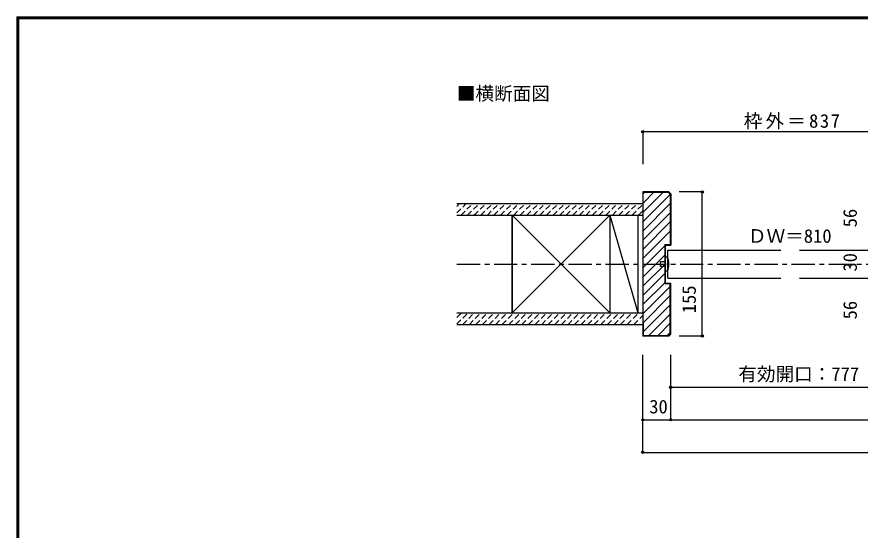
# Model space of a CAD drawing. Units: millimetres, scale not verified. Extents: x -1000 to 950, y -718 to 696.
# Drawn here: x -1000 to -93, y 144 to 696 of the extents above; entities that cross this region are included whole.
import ezdxf
from ezdxf.enums import TextEntityAlignment as Align

# ---------------------------------------------------------------- set-up
doc = ezdxf.new("R2010")
doc.units = ezdxf.units.MM
doc.header["$LTSCALE"] = 5
doc.header["$PDMODE"] = 32
doc.header["$PDSIZE"] = 2.5
doc.linetypes.add('CHAIN1', pattern=[8, 5, -1, 1, -1])
doc.linetypes.add('DASHED1', pattern=[1.8, 1.2, -0.6])
for name, color, linetype in [('5-0', 7, 'Continuous'), ('5-B', 4, 'Continuous'), ('F-1_枠', 6, 'Continuous')]:
    doc.layers.add(name, color=color, linetype=linetype)
doc.styles.add('ＭＳ ゴシック', font='')
doc.styles.get('ＭＳ ゴシック').set_extended_font_data('MS Gothic')

msp = doc.modelspace()

# ---------------------------------------------------------------- linework, layer by layer
at = {"layer": '5-0', "color": 3}
for p, q in [((-299.121, 507.5), (-327, 507.5)), ((-327, 507.5), (-327, 352.5)), ((-299.328, 507), (-326.5, 507)), ((-326.5, 492.5), (-326.5, 507)), ((-297.5, 505.171), (-299.328, 507)), ((-297, 505.379), (-299.121, 507.5)), ((-297.5, 505.171), (-297.5, 451)), ((-297, 505.379), (-297, 450.5)), ((-263.091, 507.5), (-288.091, 507.5)), ((-263.091, 352.5), (-263.091, 507.5)), ((-326.5, 492.5), (-327, 492.5)), ((-327, 490), (-327, 370)), ((-467.5, 377.5), (-467.5, 482.5)), ((-303.5, 451), (-303.5, 409)), ((-303.5, 451), (-297.5, 451)), ((-303, 450.5), (-297, 450.5)), ((-303, 450.5), (-303, 409.5)), ((-303.5, 409), (-297.5, 409)), ((-303, 409.5), (-297, 409.5)), ((-297.5, 354.828), (-297.5, 409)), ((-297, 354.621), (-297, 409.5)), ((-326.5, 367.5), (-327, 367.5)), ((-326.5, 367.5), (-326.5, 353)), ((-299.329, 353), (-297.5, 354.828)), ((-299.121, 352.5), (-297, 354.621)), ((-299.121, 352.5), (-327, 352.5)), ((-299.329, 353), (-326.5, 353)), ((-263.091, 352.5), (-288.091, 352.5))]:
    msp.add_line(p, q, dxfattribs=at)
at = {"layer": '5-0', "color": 4}
for p, q in [((-327, 505.146), (-324.647, 507.5)), ((-327, 495.247), (-314.747, 507.5)), ((-327, 485.347), (-304.848, 507.5)), ((-327, 475.448), (-297.5, 504.948)), ((-327, 465.548), (-297.5, 495.049)), ((-327, 455.649), (-297.5, 485.149)), ((-327, 445.75), (-297.5, 475.25)), ((-327, 435.85), (-297.5, 465.35)), ((-327, 425.951), (-303.5, 449.45)), ((-327, 416.051), (-303.5, 439.551)), ((-327, 406.152), (-303.5, 429.652)), ((-327, 396.252), (-303.5, 419.752)), ((-327, 386.353), (-303.5, 409.853)), ((-327, 376.453), (-297.5, 405.953)), ((-327, 366.554), (-297.5, 396.054)), ((-327, 356.654), (-297.5, 386.154)), ((-321.255, 352.5), (-297.5, 376.255)), ((-311.355, 352.5), (-297.5, 366.355)), ((-301.456, 352.5), (-297.5, 356.456))]:
    msp.add_line(p, q, dxfattribs=at)
at = {"layer": '5-0', "color": 2}
for p, q in [((-527, 495), (-327, 495)), ((-527, 482.5), (-327, 482.5)), ((-527, 377.5), (-327, 377.5)), ((-527, 365), (-327, 365))]:
    msp.add_line(p, q, dxfattribs=at)
at = {"layer": '5-0', "color": 4, "linetype": 'DASHED1'}
for p, q in [((-527, 484.98), (-516.98, 495)), ((-527, 492.051), (-524.051, 495)), ((-522.409, 482.5), (-509.909, 495)), ((-515.338, 482.5), (-502.838, 495)), ((-508.267, 482.5), (-495.767, 495)), ((-501.195, 482.5), (-488.695, 495)), ((-494.124, 482.5), (-481.624, 495)), ((-487.053, 482.5), (-474.553, 495)), ((-479.982, 482.5), (-467.482, 495)), ((-472.911, 482.5), (-460.411, 495)), ((-465.84, 482.5), (-453.34, 495)), ((-458.769, 482.5), (-446.269, 495)), ((-451.698, 482.5), (-439.198, 495)), ((-444.627, 482.5), (-432.127, 495)), ((-437.556, 482.5), (-425.056, 495)), ((-430.485, 482.5), (-417.985, 495)), ((-423.414, 482.5), (-410.914, 495)), ((-416.343, 482.5), (-403.843, 495)), ((-409.272, 482.5), (-396.772, 495)), ((-402.201, 482.5), (-389.701, 495)), ((-395.129, 482.5), (-382.629, 495)), ((-388.058, 482.5), (-375.558, 495)), ((-380.987, 482.5), (-368.487, 495)), ((-373.916, 482.5), (-361.416, 495)), ((-366.845, 482.5), (-354.345, 495)), ((-359.774, 482.5), (-347.274, 495)), ((-352.703, 482.5), (-340.203, 495)), ((-345.632, 482.5), (-333.132, 495)), ((-338.561, 482.5), (-327, 494.061)), ((-331.49, 482.5), (-327, 486.99)), ((-527, 372.7), (-522.201, 377.5)), ((-527, 365.629), (-515.129, 377.5)), ((-520.558, 365), (-508.058, 377.5)), ((-513.487, 365), (-500.987, 377.5)), ((-506.416, 365), (-493.916, 377.5)), ((-499.345, 365), (-486.845, 377.5)), ((-492.274, 365), (-479.774, 377.5)), ((-485.203, 365), (-472.703, 377.5)), ((-478.132, 365), (-465.632, 377.5)), ((-471.061, 365), (-458.561, 377.5)), ((-463.99, 365), (-451.49, 377.5)), ((-456.919, 365), (-444.419, 377.5)), ((-449.848, 365), (-437.348, 377.5)), ((-442.777, 365), (-430.277, 377.5)), ((-435.706, 365), (-423.206, 377.5)), ((-428.635, 365), (-416.135, 377.5)), ((-421.563, 365), (-409.063, 377.5)), ((-414.492, 365), (-401.992, 377.5)), ((-407.421, 365), (-394.921, 377.5)), ((-400.35, 365), (-387.85, 377.5)), ((-393.279, 365), (-380.779, 377.5)), ((-386.208, 365), (-373.708, 377.5)), ((-379.137, 365), (-366.637, 377.5)), ((-372.066, 365), (-359.566, 377.5)), ((-364.995, 365), (-352.495, 377.5)), ((-357.924, 365), (-345.424, 377.5)), ((-350.853, 365), (-338.353, 377.5)), ((-343.782, 365), (-331.282, 377.5)), ((-336.711, 365), (-327, 374.711))]:
    msp.add_line(p, q, dxfattribs=at)
at = {"layer": '5-0'}
for p, q in [((-467.5, 482.5), (-467.5, 377.5)), ((-467.5, 482.5), (-362.5, 377.5)), ((-467.5, 377.5), (-362.5, 482.5)), ((-362.5, 482.5), (-362.5, 377.5)), ((-362.5, 482.5), (-332.5, 377.5)), ((-332.5, 482.5), (-332.5, 377.5)), ((-303, 422.5), (-303, 437.5)), ((-300, 437.5), (-303, 437.5)), ((-303, 432.5), (-308, 432.5)), ((-300, 422.5), (-303, 422.5))]:
    msp.add_line(p, q, dxfattribs=at)
at = {"layer": '5-0', "color": 6}
for p, q in [((-300, 415), (-300, 445)), ((-300, 445), (-268.936, 445)), ((-268.936, 445), (-178.5, 445)), ((-158.5, 445), (-10, 445)), ((-300, 415), (-268.936, 415)), ((-268.936, 415), (-178.5, 415)), ((-158.5, 415), (-10, 415))]:
    msp.add_line(p, q, dxfattribs=at)
at = {"layer": '5-0', "color": 4, "linetype": 'CHAIN1'}
msp.add_line((-527, 430), (482.09, 430), dxfattribs=at)
at = {"layer": '5-0'}
msp.add_lwpolyline([(-303, 427.5), (-308, 427.5), (-308, 432.5)], dxfattribs=at)
msp.add_arc((-330.451, 430), 31.361, 346.16371, 13.83632, dxfattribs=at)
at = {"layer": '5-0', "color": 3}
for p in [(-263.091, 507.5), (-263.091, 352.5)]:
    msp.add_point(p, dxfattribs=at)
at = {"layer": '5-B'}
for p, q in [((-327, 572.5), (-10, 572.5)), ((-327, 572.5), (-327, 537.5)), ((-327, 297.5), (-327, 332.5)), ((-297, 297.5), (-297, 332.5)), ((-327, 227.5), (-327, 297.5)), ((-297, 297.5), (-40, 297.5)), ((-297, 262.5), (-297, 297.5)), ((-327, 262.5), (-297, 262.5)), ((-297, 262.5), (253, 262.5)), ((-327, 227.5), (277, 227.5))]:
    msp.add_line(p, q, dxfattribs=at)
at = {"layer": '5-B', "color": 7}
msp.add_point((-327, 572.5), dxfattribs=at)
at = {"layer": '5-B'}
for p in [(-297, 297.5), (-327, 262.5), (-297, 262.5), (-327, 227.5)]:
    msp.add_point(p, dxfattribs=at)
at = {"layer": 'F-1_枠'}
for p, q in [((-1000, 695.833), (950, 695.833)), ((-1000, 695.833), (-1000, -700.833)), ((-1000, 695), (950, 695)), ((-1000, 694.167), (950, 694.167)), ((-999.167, 695.833), (-999.167, -700.833)), ((-998.333, 695.833), (-998.333, -700.833))]:
    msp.add_line(p, q, dxfattribs=at)

# ---------------------------------------------------------------- texts
at = {"layer": '5-0', "style": 'ＭＳ ゴシック'}
for s, p in [('■横断面図', (-527, 601.667)), ('ＤＷ＝810', (-213.931, 448.45))]:
    msp.add_text(s, height=14.66, dxfattribs=at).set_placement(p, align=Align.BOTTOM_LEFT)
for s, p in [('56', (-92.5, 469.5)), ('30', (-92.5, 421.875)), ('155', (-265.591, 377.11)), ('56', (-92.5, 370.5))]:
    msp.add_text(s, height=14.66, rotation=90, dxfattribs=at).set_placement(p, align=Align.BOTTOM_LEFT)
at = {"layer": '5-B', "color": 7, "style": 'ＭＳ ゴシック'}
for s, p in [('有効開口：777', (-224.331, 300)), ('30', (-320.125, 265))]:
    msp.add_text(s, height=14.66, dxfattribs=at).set_placement(p, align=Align.BOTTOM_LEFT)
at = {"layer": '5-B', "color": 7, "insert": (-218.5, 575), "char_height": 14.66, "attachment_point": 7, "style": 'ＭＳ ゴシック'}
msp.add_mtext('\\T1.17;枠外＝837', dxfattribs=at)

doc.saveas('drawing.dxf')
